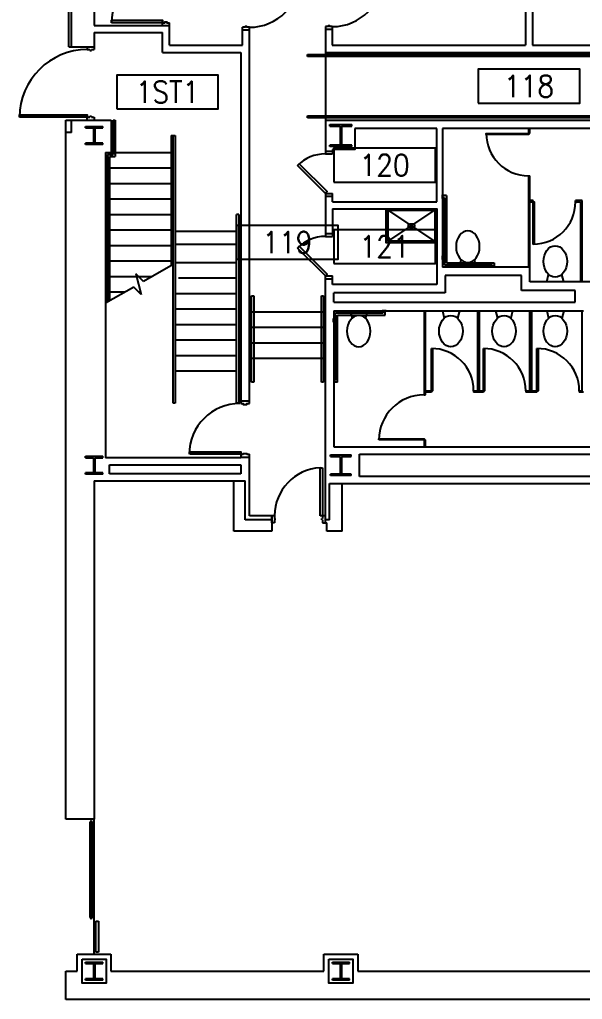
# Model space of a CAD drawing. Extents: x 324 to 2190, y 315 to 1855.
# Drawn here: x 399 to 798, y 315 to 1010 of the extents above; entities that cross this region are included whole.
import ezdxf
from ezdxf.enums import TextEntityAlignment as Align

# ---------------------------------------------------------------- set-up
doc = ezdxf.new("R2010")
doc.units = 0
doc.header["$LTSCALE"] = 48
doc.header["$MEASUREMENT"] = 0
doc.linetypes.add('PC_DASH_2', pattern=[12, 5.333333, -6.666667])
doc.linetypes.add('PC_DASH_3', pattern=[13.333333, 9.333333, -4])
doc.layers.get('0').update_dxf_attribs({"color": 5, "linetype": 'CONTINUOUS'})
for name, color, linetype in [('A-PLUM', 8, 'CONTINUOUS'), ('first flr', 8, 'CONTINUOUS'), ('SP-RMBX', 7, 'CONTINUOUS'), ('SP-RMNO', 4, 'CONTINUOUS'), ('SP-ROOM', 4, 'CONTINUOUS')]:
    doc.layers.add(name, color=color, linetype=linetype)
doc.styles.add('ROMANS', font='ROMANS.shx', dxfattribs={"width": 0.9})

# ---------------------------------------------------------------- blocks, each defined once
blk = doc.blocks.new('9221_PC_GROUP', base_point=(1326.82, -1488.43))
at = {"layer": 'A-PLUM', "color": 7}
for p, q in [((1310.32, -1499.43), (1343.32, -1477.43)), ((1343.32, -1499.43), (1310.32, -1477.43))]:
    blk.add_line(p, q, dxfattribs=at)
at = {"layer": 'A-PLUM', "color": 7, "linetype": 'Continuous'}
for points in [[(1344.82, -1500.43), (1308.82, -1500.43), (1308.82, -1476.43), (1344.82, -1476.43)], [(1343.32, -1499.43), (1310.32, -1499.43), (1310.32, -1477.43), (1343.32, -1477.43)]]:
    blk.add_lwpolyline(points, close=True, dxfattribs=at)
at = {"layer": 'A-PLUM', "color": 7}
blk.add_ellipse((1326.82, -1488.43), major_axis=(-2.25, 0), ratio=0.666667, dxfattribs=at)
blk = doc.blocks.new('FMGRM1')
at = {"layer": 'SP-RMBX', "color": 255}
blk.add_lwpolyline([(-0.375, -0.125), (0.375, -0.125), (0.375, 0.125), (-0.375, 0.125)], close=True, dxfattribs=at)
at = {"style": 'ROMANS', "width": 0.9}
for tag, p in [('DATA1', (0, -0.2836)), ('DATA2', (0, -0.443)), ('DATA3', (0, -0.6024)), ('DATA4', (0, -0.7618)), ('DATA5', (0, -0.9213))]:
    blk.add_attdef(tag, text='', height=0.1172, dxfattribs=at).set_placement(p, align=Align.CENTER)
at = {"layer": 'SP-RMNO', "style": 'ROMANS', "width": 0.9}
blk.add_attdef('RMNUMB', text='', height=0.16, dxfattribs=at).set_placement((0, 0), align=Align.MIDDLE)

msp = doc.modelspace()

# ---------------------------------------------------------------- linework, layer by layer
at = {"layer": 'first flr'}
for p, q in [((435.8, 990.87), (435.8, 1638.87)), ((451.79, 1118.38), (451.79, 1005.87)), ((757.65, 1095.29), (757.65, 991.87)), ((762.65, 1096.45), (762.65, 991.87)), ((433.8, 990.87), (433.8, 1018.87)), ((500.15, 1005.85), (500.15, 1009.6)), ((451.79, 1005.87), (500.15, 1005.87)), ((500.15, 1005.85), (505.15, 1005.85)), ((505.15, 991.87), (505.15, 1007.85)), ((557.05, 991.87), (557.05, 1004.65)), ((561.92, 1002.65), (557.05, 1002.65)), ((561.92, 737.71), (561.92, 1004.65)), ((615.79, 1005.14), (615.79, 986.87)), ((620.67, 1003.14), (615.79, 1003.14)), ((620.67, 1005.14), (620.67, 991.87)), ((620.67, 1005.14), (620.67, 991.87)), ((451.79, 1000.87), (500.15, 1000.87)), ((451.79, 1000.87), (451.79, 988.87)), ((500.15, 986.87), (500.15, 1000.87)), ((433.8, 990.87), (451.79, 990.87)), ((446.9, 990.87), (446.9, 988.87)), ((505.15, 991.87), (557.05, 991.87)), ((620.67, 991.87), (757.65, 991.87)), ((762.65, 991.87), (893.14, 991.87)), ((500.15, 986.87), (555.79, 986.87)), ((555.79, 986.87), (555.79, 737.71)), ((615.79, 986.87), (615.79, 938.87)), ((615.79, 986.87), (905.64, 986.87)), ((431.8, 442.87), (431.8, 938.87)), ((431.8, 938.87), (463.8, 938.87)), ((435.8, 930.09), (435.8, 938.87)), ((446.9, 938.87), (446.9, 940.87)), ((451.79, 940.87), (451.79, 938.87)), ((463.8, 938.87), (463.8, 915.87)), ((465.3, 938.87), (465.3, 914.37)), ((465.3, 938.87), (466.8, 938.87)), ((466.8, 938.87), (466.8, 912.87)), ((615.79, 938.87), (615.79, 914.79)), ((615.79, 938.87), (975.79, 938.87)), ((445.73, 934.25), (457.86, 934.25)), ((445.73, 933.25), (445.73, 934.25)), ((445.73, 933.25), (451.29, 933.25)), ((451.29, 933.25), (451.29, 922.5)), ((452.29, 933.25), (452.29, 922.5)), ((452.29, 933.25), (457.86, 933.25)), ((457.86, 933.25), (457.86, 934.25)), ((618.92, 935.62), (634.67, 935.62)), ((618.92, 934.62), (618.92, 935.62)), ((618.92, 934.62), (626.29, 934.62)), ((626.29, 934.62), (626.29, 921.12)), ((627.29, 934.62), (627.29, 921.12)), ((627.29, 934.62), (634.67, 934.62)), ((634.67, 934.62), (634.67, 935.62)), ((694.84, 932.87), (636.79, 932.87)), ((435.8, 930.09), (431.8, 930.09)), ((506.3, 927.87), (509.3, 927.87)), ((759.82, 929.37), (760.84, 929.37)), ((451.29, 922.5), (445.73, 922.5)), ((445.73, 921.5), (445.73, 922.5)), ((457.86, 921.5), (445.73, 921.5)), ((457.86, 922.5), (452.29, 922.5)), ((457.86, 921.5), (457.86, 922.5)), ((626.29, 921.12), (618.92, 921.12)), ((618.92, 920.12), (618.92, 921.12)), ((634.67, 920.12), (618.92, 920.12)), ((620.79, 917.87), (620.79, 914.79)), ((634.67, 921.12), (627.29, 921.12)), ((634.67, 920.12), (634.67, 921.12)), ((459.8, 915.87), (459.8, 699.12)), ((459.8, 915.87), (463.8, 915.87)), ((461.3, 914.37), (465.3, 914.37)), ((462.8, 912.87), (466.8, 912.87)), ((463.8, 915.87), (465.3, 915.87)), ((466.8, 915.87), (506.3, 915.87)), ((615.79, 916.79), (620.79, 916.79)), ((615.79, 914.79), (620.79, 914.79)), ((459.8, 904.87), (461.3, 904.87)), ((462.8, 904.87), (506.3, 904.87)), ((759.82, 899.37), (760.84, 899.37)), ((459.8, 893.87), (461.3, 893.87)), ((462.8, 893.87), (506.3, 893.87)), ((615.79, 886.79), (615.79, 856.25)), ((615.79, 886.79), (620.79, 886.79)), ((615.79, 884.79), (620.79, 884.79)), ((620.79, 880.79), (620.79, 886.79)), ((698.82, 883.17), (698.82, 885.86)), ((698.82, 885.86), (698.95, 885.86)), ((698.95, 883.17), (698.82, 883.17)), ((698.95, 885.86), (698.95, 883.17)), ((701.82, 885.26), (698.95, 885.26)), ((700.32, 883.76), (698.95, 883.76)), ((700.32, 883.76), (700.32, 836.01)), ((701.82, 885.26), (701.82, 837.51)), ((459.8, 882.87), (461.3, 882.87)), ((462.8, 882.87), (506.3, 882.87)), ((698.82, 882.51), (698.82, 881.51)), ((699.01, 882.51), (698.82, 882.51)), ((698.82, 881.51), (698.82, 866.32)), ((699.01, 865.32), (699.01, 882.51)), ((763.21, 880.76), (763.21, 881.76)), ((793.21, 880.76), (793.21, 881.76)), ((459.8, 871.87), (461.3, 871.87)), ((462.8, 871.87), (506.3, 871.87)), ((554.3, 871.87), (552.8, 871.87)), ((620.79, 875.79), (620.79, 856.25)), ((620.79, 875.79), (694.84, 875.79)), ((658.84, 851.79), (658.84, 875.79)), ((658.84, 875.79), (694.84, 875.79)), ((660.34, 852.79), (660.34, 874.79)), ((693.34, 852.79), (660.34, 874.79)), ((660.34, 852.79), (693.34, 874.79)), ((660.34, 874.79), (693.34, 874.79)), ((693.34, 874.79), (693.34, 852.79)), ((694.84, 875.79), (694.84, 822.25)), ((694.84, 875.79), (694.84, 851.79)), ((699.01, 872.51), (701.38, 872.51)), ((701.38, 872.51), (701.38, 867.76)), ((698.82, 866.32), (698.82, 865.32)), ((698.82, 865.32), (699.01, 865.32)), ((699.01, 867.76), (701.38, 867.76)), ((459.8, 860.87), (461.3, 860.87)), ((462.8, 860.87), (506.3, 860.87)), ((552.8, 859.87), (509.3, 859.87)), ((555.79, 859.87), (554.3, 859.87)), ((615.79, 858.25), (620.79, 858.25)), ((615.79, 856.25), (620.79, 856.25)), ((459.8, 849.87), (461.3, 849.87)), ((462.8, 849.87), (506.3, 849.87)), ((694.84, 851.79), (658.84, 851.79)), ((693.34, 852.79), (660.34, 852.79)), ((698.82, 839.92), (698.82, 842.61)), ((698.82, 842.61), (698.95, 842.61)), ((698.95, 842.61), (698.95, 839.92)), ((700.32, 842.01), (698.95, 842.01)), ((459.8, 838.87), (461.3, 838.87)), ((462.8, 838.87), (506.3, 838.87)), ((509.3, 837.87), (552.8, 837.87)), ((554.3, 837.87), (555.8, 837.87)), ((698.95, 839.92), (698.82, 839.92)), ((760.84, 834.51), (698.82, 834.51)), ((700.32, 840.51), (698.95, 840.51)), ((700.32, 836.01), (734.07, 836.01)), ((701.82, 837.51), (735.57, 837.51)), ((710.82, 834.51), (712.09, 839.76)), ((722.82, 834.51), (721.55, 839.76)), ((733.48, 834.64), (736.16, 834.64)), ((733.48, 834.51), (733.48, 834.64)), ((736.16, 834.51), (733.48, 834.51)), ((734.07, 836.01), (734.07, 834.64)), ((735.57, 837.51), (735.57, 834.64)), ((736.16, 834.64), (736.16, 834.51)), ((760.84, 824.01), (760.84, 834.51)), ((459.8, 827.87), (461.3, 827.87)), ((462.8, 827.87), (481.82, 827.87)), ((483.11, 827.87), (493.02, 827.87)), ((615.79, 828.25), (620.79, 828.25)), ((615.79, 658.08), (615.79, 828.25)), ((620.79, 822.25), (620.79, 828.25)), ((700.84, 828.51), (700.84, 816.25)), ((754.84, 828.51), (700.84, 828.51)), ((754.84, 818.01), (754.84, 828.51)), ((772.84, 824.01), (774.11, 829.26)), ((784.84, 824.01), (783.57, 829.26)), ((511.7, 826.87), (552.8, 826.87)), ((554.3, 826.87), (555.8, 826.87)), ((615.79, 826.25), (620.79, 826.25)), ((694.84, 822.25), (620.79, 822.25)), ((833.86, 824.01), (760.84, 824.01)), ((459.8, 816.87), (461.3, 816.87)), ((462.8, 816.87), (473.82, 816.87)), ((483.33, 816.87), (484.73, 816.87)), ((509.3, 815.87), (552.8, 815.87)), ((554.3, 815.87), (555.8, 815.87)), ((700.84, 816.25), (621.79, 816.25)), ((621.79, 809.51), (621.79, 816.25)), ((792.9, 818.01), (754.84, 818.01)), ((792.9, 809.51), (792.9, 818.01)), ((621.79, 809.51), (792.9, 809.51)), ((509.3, 804.87), (552.8, 804.87)), ((554.3, 804.87), (555.8, 804.87)), ((561.92, 802.87), (615.79, 802.87)), ((621.79, 803.51), (798.9, 803.51)), ((621.79, 803.51), (621.79, 706.87)), ((622.95, 754.26), (622.95, 802.01)), ((622.95, 802.01), (656.7, 802.01)), ((624.45, 752.76), (624.45, 800.51)), ((624.45, 800.51), (658.2, 800.51)), ((633.45, 803.51), (634.72, 798.26)), ((645.45, 803.51), (644.18, 798.26)), ((656.11, 803.51), (656.11, 803.38)), ((658.79, 803.51), (656.11, 803.51)), ((656.11, 803.38), (658.79, 803.38)), ((656.7, 802.01), (656.7, 803.38)), ((658.2, 800.51), (658.2, 803.38)), ((658.79, 803.38), (658.79, 803.51)), ((686.82, 743.86), (686.82, 803.51)), ((698.82, 803.51), (700.09, 798.26)), ((710.82, 803.51), (709.55, 798.26)), ((723.82, 746.77), (723.82, 803.51)), ((724.84, 803.51), (724.84, 746.77)), ((736.53, 803.51), (737.8, 798.26)), ((748.53, 803.51), (747.26, 798.26)), ((760.86, 746.77), (760.86, 803.51)), ((761.88, 803.51), (761.88, 746.77)), ((772.86, 803.51), (774.13, 798.26)), ((784.86, 803.51), (783.59, 798.26)), ((797.88, 746.77), (797.88, 803.51)), ((509.3, 793.87), (552.8, 793.87)), ((554.3, 793.87), (555.8, 793.87)), ((621.45, 798.1), (621.45, 795.42)), ((621.58, 798.1), (621.45, 798.1)), ((621.45, 795.42), (621.58, 795.42)), ((621.58, 795.42), (621.58, 798.1)), ((622.95, 797.51), (621.58, 797.51)), ((622.95, 796.01), (621.58, 796.01)), ((561.92, 791.87), (615.79, 791.87)), ((509.3, 782.87), (552.8, 782.87)), ((554.3, 782.87), (555.8, 782.87)), ((561.92, 780.87), (615.79, 780.87)), ((509.3, 771.87), (552.8, 771.87)), ((554.3, 771.87), (555.8, 771.87)), ((561.92, 769.87), (615.79, 769.87)), ((621.64, 770.26), (624.01, 770.26)), ((621.64, 765.51), (624.01, 765.51)), ((624.01, 765.51), (624.01, 770.26)), ((509.3, 760.87), (552.8, 760.87)), ((554.3, 760.87), (555.8, 760.87)), ((622.95, 754.26), (621.58, 754.26)), ((624.45, 752.76), (621.58, 752.76)), ((686.82, 746.77), (691.72, 746.77)), ((690.97, 745.77), (686.82, 745.77)), ((690.97, 746.77), (690.97, 745.77)), ((720.97, 746.77), (720.97, 745.77)), ((720.97, 746.77), (728.61, 746.77)), ((727.86, 745.77), (720.97, 745.77)), ((727.86, 746.77), (727.86, 745.77)), ((757.86, 746.77), (757.86, 745.77)), ((757.86, 746.77), (766.63, 746.77)), ((765.88, 745.77), (757.86, 745.77)), ((765.88, 746.77), (765.88, 745.77)), ((795.88, 746.77), (795.88, 745.77)), ((795.88, 746.77), (797.88, 746.77)), ((798.9, 745.77), (795.88, 745.77)), ((555.79, 739.71), (561.92, 739.71)), ((685.79, 743.86), (686.82, 743.86)), ((685.79, 711.86), (686.82, 711.86)), ((686.82, 706.87), (686.82, 711.86)), ((621.79, 706.87), (969.79, 706.87)), ((445.73, 700.25), (457.86, 700.25)), ((445.73, 699.25), (445.73, 700.25)), ((445.73, 699.25), (451.29, 699.25)), ((451.29, 699.25), (451.29, 688.5)), ((452.29, 699.25), (452.29, 688.5)), ((452.29, 699.25), (457.86, 699.25)), ((457.86, 699.25), (457.86, 700.25)), ((555.79, 699.12), (459.8, 699.12)), ((555.79, 701.71), (555.79, 699.12)), ((555.79, 699.71), (561.92, 699.71)), ((561.92, 658.08), (561.92, 701.71)), ((619.42, 701.19), (634.17, 701.19)), ((619.42, 700.19), (619.42, 701.19)), ((619.42, 700.19), (626.29, 700.19)), ((626.29, 700.19), (626.29, 687.56)), ((627.29, 700.19), (627.29, 687.56)), ((627.29, 700.19), (634.17, 700.19)), ((634.17, 700.19), (634.17, 701.19)), ((451.29, 688.5), (445.73, 688.5)), ((445.73, 687.5), (445.73, 688.5)), ((457.86, 688.5), (452.29, 688.5)), ((457.86, 687.5), (457.86, 688.5)), ((612.04, 658.08), (612.04, 692.08)), ((612.04, 692.08), (613.79, 692.08)), ((613.79, 692.08), (613.79, 658.08)), ((457.86, 687.5), (445.73, 687.5)), ((451.79, 682.87), (558.92, 682.87)), ((451.79, 682.87), (451.8, 442.87)), ((550.92, 647.08), (550.92, 682.87)), ((558.92, 655.08), (558.92, 682.87)), ((626.29, 687.56), (619.42, 687.56)), ((619.42, 686.56), (619.42, 687.56)), ((634.17, 686.56), (619.42, 686.56)), ((634.17, 687.56), (627.29, 687.56)), ((634.17, 686.56), (634.17, 687.56)), ((618.79, 680.87), (975.79, 680.87)), ((618.79, 655.08), (618.79, 680.87)), ((627.79, 647.08), (627.79, 680.87)), ((577.79, 655.08), (558.92, 655.08)), ((577.79, 658.08), (561.92, 658.08)), ((577.79, 658.08), (577.79, 647.08)), ((579.79, 658.08), (577.79, 658.08)), ((577.79, 653.08), (577.79, 658.08)), ((579.79, 658.08), (579.79, 656.08)), ((579.79, 656.08), (580.29, 656.08)), ((579.79, 655.08), (579.79, 653.08)), ((579.79, 655.08), (580.29, 655.08)), ((580.29, 655.08), (580.29, 656.08)), ((615.79, 658.08), (612.04, 658.08)), ((613.29, 655.08), (613.29, 656.08)), ((613.79, 656.08), (613.29, 656.08)), ((613.79, 655.08), (613.29, 655.08)), ((613.79, 658.08), (613.79, 656.08)), ((613.79, 655.08), (613.79, 653.08)), ((615.79, 653.08), (615.79, 658.08)), ((618.79, 655.08), (615.79, 655.08)), ((577.79, 647.08), (550.92, 647.08)), ((579.79, 653.08), (577.79, 653.08)), ((613.79, 653.08), (616.79, 653.08)), ((616.79, 647.08), (616.79, 653.08)), ((627.79, 647.08), (616.79, 647.08)), ((451.79, 442.87), (431.8, 442.87)), ((451.79, 442.87), (431.8, 442.87)), ((448.9, 373.12), (448.9, 440.62)), ((450.4, 373.12), (450.4, 440.62)), ((451.9, 346.87), (451.9, 442.87)), ((439.72, 334.87), (439.72, 346.87)), ((439.72, 346.87), (463.72, 346.87)), ((445.73, 341.25), (457.86, 341.25)), ((445.73, 340.25), (445.73, 341.25)), ((457.86, 340.25), (457.86, 341.25)), ((463.72, 346.87), (463.72, 334.87)), ((614.72, 334.87), (614.72, 346.87)), ((614.72, 346.87), (638.72, 346.87)), ((620.73, 341.25), (632.86, 341.25)), ((620.73, 340.25), (620.73, 341.25)), ((632.86, 340.25), (632.86, 341.25)), ((638.72, 346.87), (638.72, 334.87)), ((431.79, 314.87), (431.8, 334.87)), ((431.8, 334.87), (439.72, 334.87)), ((445.73, 340.25), (451.29, 340.25)), ((451.29, 340.25), (451.29, 329.5)), ((452.29, 340.25), (452.29, 329.5)), ((452.29, 340.25), (457.86, 340.25)), ((463.72, 334.87), (614.72, 334.87)), ((620.73, 340.25), (626.29, 340.25)), ((626.29, 340.25), (626.29, 329.5)), ((627.29, 340.25), (627.29, 329.5)), ((627.29, 340.25), (632.86, 340.25)), ((638.72, 334.87), (949.72, 334.87)), ((451.29, 329.5), (445.73, 329.5)), ((445.73, 328.5), (445.73, 329.5)), ((457.86, 328.5), (445.73, 328.5)), ((445.8, 328.88), (445.79, 328.87)), ((457.86, 329.5), (452.29, 329.5)), ((457.86, 328.5), (457.86, 329.5)), ((626.29, 329.5), (620.73, 329.5)), ((620.73, 328.5), (620.73, 329.5)), ((632.86, 328.5), (620.73, 328.5)), ((632.86, 329.5), (627.29, 329.5)), ((632.86, 328.5), (632.86, 329.5)), ((2079.79, 314.87), (431.79, 314.87))]:
    msp.add_line(p, q, dxfattribs=at)
at = {"layer": 'first flr', "linetype": 'Continuous'}
for p, q in [((603.02, 985.37), (915.02, 985.37)), ((603.02, 983.87), (603.02, 985.37)), ((915.02, 983.87), (603.02, 983.87)), ((603.02, 941.87), (915.02, 941.87)), ((603.02, 940.37), (603.02, 941.87)), ((915.02, 940.37), (603.02, 940.37)), ((694.84, 880.79), (694.84, 932.87)), ((759.82, 932.87), (698.82, 932.87)), ((698.82, 932.87), (698.82, 834.51)), ((760.84, 932.87), (759.82, 932.87)), ((759.82, 932.87), (759.82, 928.62)), ((760.84, 929.37), (760.84, 932.87)), ((949.8, 932.87), (760.84, 932.87)), ((506.3, 927.87), (506.3, 835.48)), ((507.8, 737.87), (507.8, 927.87)), ((509.3, 927.87), (509.3, 737.87)), ((461.3, 914.37), (461.3, 809.7)), ((462.8, 810.56), (462.8, 912.87)), ((759.82, 899.37), (759.82, 834.51)), ((760.84, 824.01), (760.84, 899.37)), ((620.79, 880.79), (694.84, 880.79)), ((761.54, 881.76), (761.54, 880.76)), ((763.21, 881.76), (761.54, 881.76)), ((761.54, 880.76), (763.96, 880.76)), ((797.86, 881.76), (793.21, 881.76)), ((793.21, 880.76), (796.84, 880.76)), ((796.84, 880.76), (796.84, 824.01)), ((797.86, 824.01), (797.86, 881.76)), ((552.8, 737.87), (552.8, 871.87)), ((554.3, 871.87), (554.3, 737.87)), ((507.8, 836.34), (486.7, 824.26)), ((759.82, 834.51), (698.82, 834.51)), ((486.7, 824.26), (481.35, 829.64)), ((481.35, 829.64), (485.23, 814.96)), ((507.8, 737.87), (507.8, 824.64)), ((796.84, 824.01), (760.84, 824.01)), ((479.88, 820.35), (459.8, 808.84)), ((485.23, 814.96), (479.88, 820.35)), ((563.49, 752.84), (563.49, 814.08)), ((563.49, 814.08), (564.99, 814.08)), ((564.99, 814.08), (564.99, 752.84)), ((613.02, 752.84), (613.02, 814.08)), ((613.02, 814.08), (614.52, 814.08)), ((614.52, 814.08), (614.52, 752.84)), ((621.79, 803.51), (685.79, 803.51)), ((685.79, 803.51), (685.79, 743.86)), ((564.99, 752.84), (563.49, 752.84)), ((614.52, 752.84), (613.02, 752.84)), ((509.3, 737.87), (507.8, 737.87)), ((554.3, 737.87), (552.8, 737.87)), ((685.79, 712.61), (685.79, 706.87)), ((640.02, 701.87), (868.37, 701.87)), ((640.02, 685.88), (640.02, 701.87)), ((462.65, 694.28), (555.79, 694.28)), ((462.65, 687.92), (462.65, 694.28)), ((555.79, 694.28), (555.79, 687.92)), ((555.79, 687.92), (462.65, 687.92)), ((868.37, 685.88), (640.02, 685.88)), ((452.98, 348.38), (452.98, 370.42)), ((452.98, 370.42), (454.91, 370.42)), ((454.91, 370.42), (454.91, 348.38)), ((454.91, 348.38), (452.98, 348.38))]:
    msp.add_line(p, q, dxfattribs=at)
at = {"layer": 'first flr', "linetype": 'PC_DASH_2'}
for p, q in [((509.3, 850.75), (552.8, 850.75)), ((554.3, 850.75), (555.79, 850.75))]:
    msp.add_line(p, q, dxfattribs=at)
at = {"layer": 'first flr', "linetype": 'Continuous'}
for points in [[(464.15, 1007.85), (464.15, 1009.6), (500.15, 1009.6), (500.15, 1007.85)], [(759.82, 929.37), (759.82, 928.62), (729.82, 928.62), (729.82, 929.37)], [(596, 906.59), (597.23, 907.83), (617.03, 888.03), (615.79, 886.79)], [(763.21, 880.76), (763.96, 880.76), (763.96, 850.76), (763.21, 850.76)], [(596, 848.04), (597.23, 849.28), (617.03, 829.48), (615.79, 828.25)], [(690.97, 776.77), (691.72, 776.77), (691.72, 746.77), (690.97, 746.77)], [(727.86, 776.77), (728.61, 776.77), (728.61, 746.77), (727.86, 746.77)], [(765.88, 776.77), (766.63, 776.77), (766.63, 746.77), (765.88, 746.77)], [(653.79, 711.86), (653.79, 712.61), (685.79, 712.61), (685.79, 711.86)], [(519.74, 701.71), (519.74, 703.46), (555.74, 703.46), (555.74, 701.71)], [(443.29, 343.38), (460.29, 343.38), (460.29, 326.38), (443.29, 326.38)], [(618.29, 343.38), (635.29, 343.38), (635.29, 326.38), (618.29, 326.38)]]:
    msp.add_lwpolyline(points, close=True, dxfattribs=at)
for points in [[(500.15, 1007.85), (501.9, 1007.85), (501.9, 1008.47), (503.28, 1008.47), (503.28, 1007.85), (505.15, 1007.85)], [(561.92, 1004.65), (560.17, 1004.65), (560.17, 1005.28), (558.92, 1005.28), (558.92, 1004.65), (557.05, 1004.65)], [(620.67, 1005.14), (618.92, 1005.14), (618.92, 1005.76), (617.67, 1005.76), (617.67, 1005.14), (615.79, 1005.14)], [(636.79, 932.87), (636.79, 917.87), (620.79, 917.87)], [(555.74, 737.71), (557.49, 737.71), (557.49, 737.08), (560.04, 737.08), (560.04, 737.71), (561.92, 737.71)], [(555.74, 701.71), (557.49, 701.71), (557.49, 702.33), (560.04, 702.33), (560.04, 701.71), (561.92, 701.71)]]:
    msp.add_lwpolyline(points, dxfattribs=at)
at = {"layer": 'first flr', "linetype": 'PC_DASH_3'}
for points in [[(446.9, 988.87), (448.65, 988.87), (448.65, 988.25), (449.92, 988.25), (449.92, 988.87), (451.79, 988.87)], [(446.9, 940.87), (448.65, 940.87), (448.65, 941.5), (449.92, 941.5), (449.92, 940.87), (451.79, 940.87)]]:
    msp.add_lwpolyline(points, dxfattribs=at)
at = {"layer": 'first flr'}
msp.add_lwpolyline([(398.9, 940.87), (398.9, 942.62), (446.9, 942.62), (446.9, 940.87)], close=True, dxfattribs=at)
for centre, radius, start, end in [((500.15, 1007.85), 36, 90, 180), ((561.92, 1040.65), 36, 270, 0), ((620.67, 1041.14), 36, 270, 0), ((446.9, 940.87), 48, 90, 180), ((759.82, 929.37), 30, 180, 270), ((615.79, 886.79), 28, 89.99997, 134.99997), ((763.21, 880.76), 30, 270, 360), ((615.79, 828.25), 28, 90, 135), ((690.97, 746.77), 30, 0, 90), ((727.86, 746.77), 30, 0, 90), ((765.88, 746.77), 30, 0, 90), ((555.19, 701.71), 36, 90, 180), ((685.79, 711.86), 32, 90, 180), ((613.88, 658.05), 34.08, 93.08493, 179.94131), ((449.65, 440.62), 0.75, 0, 180), ((449.65, 373.12), 0.75, 180, 0)]:
    msp.add_arc(centre, radius, start, end, dxfattribs=at)
for centre, major_axis, ratio in [((676.84, 863.79), (-2.25, 0), 0.666667), ((778.84, 838.48), (0, -11.16), 0.750342), ((704.82, 789.05), (0, 11.16), 0.750342), ((742.53, 789.05), (0, 11.16), 0.750342), ((778.86, 789.05), (0, 11.16), 0.750342)]:
    msp.add_ellipse(centre, major_axis=major_axis, ratio=ratio, dxfattribs=at)
for centre, major_axis in [((716.82, 848.98), (0, 11.16)), ((639.45, 789.05), (0, -11.16))]:
    msp.add_ellipse(centre, major_axis=major_axis, ratio=0.750342, start_param=3.141593, end_param=9.423687, dxfattribs=at)

# ---------------------------------------------------------------- block references
msp.add_blockref('9221_PC_GROUP', (676.84, 863.79), dxfattribs=at)
at = {"layer": 'SP-ROOM'}
ref = msp.add_blockref('FMGRM1', (760.22, 962.87), dxfattribs=dict(at, xscale=96, yscale=96, zscale=96))
ref.add_attrib('RMNUMB', '118', dxfattribs={"layer": 'SP-RMNO', "height": 15.36, "style": 'ROMANS', "width": 0.9}).set_placement((760.22, 962.87), align=Align.MIDDLE)
ref = msp.add_blockref('FMGRM1', (503.79, 958.75), dxfattribs=dict(at, xscale=96, yscale=96, zscale=96))
ref.add_attrib('RMNUMB', '1ST1', dxfattribs={"layer": 'SP-RMNO', "height": 15.36, "style": 'ROMANS', "width": 0.9}).set_placement((503.79, 958.75), align=Align.MIDDLE)
ref = msp.add_blockref('FMGRM1', (657.82, 906.83), dxfattribs=dict(at, xscale=96, yscale=96, zscale=96))
ref.add_attrib('RMNUMB', '120', dxfattribs={"layer": 'SP-RMNO', "height": 15.36, "style": 'ROMANS', "width": 0.9}).set_placement((657.82, 906.83), align=Align.MIDDLE)
ref = msp.add_blockref('FMGRM1', (588.86, 852.07), dxfattribs=dict(at, xscale=96, yscale=96, zscale=96))
ref.add_attrib('RMNUMB', '119', dxfattribs={"layer": 'SP-RMNO', "height": 15.36, "style": 'ROMANS', "width": 0.9}).set_placement((588.86, 852.07), align=Align.MIDDLE)
ref = msp.add_blockref('FMGRM1', (657.82, 849.02), dxfattribs=dict(at, xscale=96, yscale=96, zscale=96))
ref.add_attrib('RMNUMB', '121', dxfattribs={"layer": 'SP-RMNO', "height": 15.36, "style": 'ROMANS', "width": 0.9}).set_placement((657.82, 849.02), align=Align.MIDDLE)

doc.saveas('drawing.dxf')
